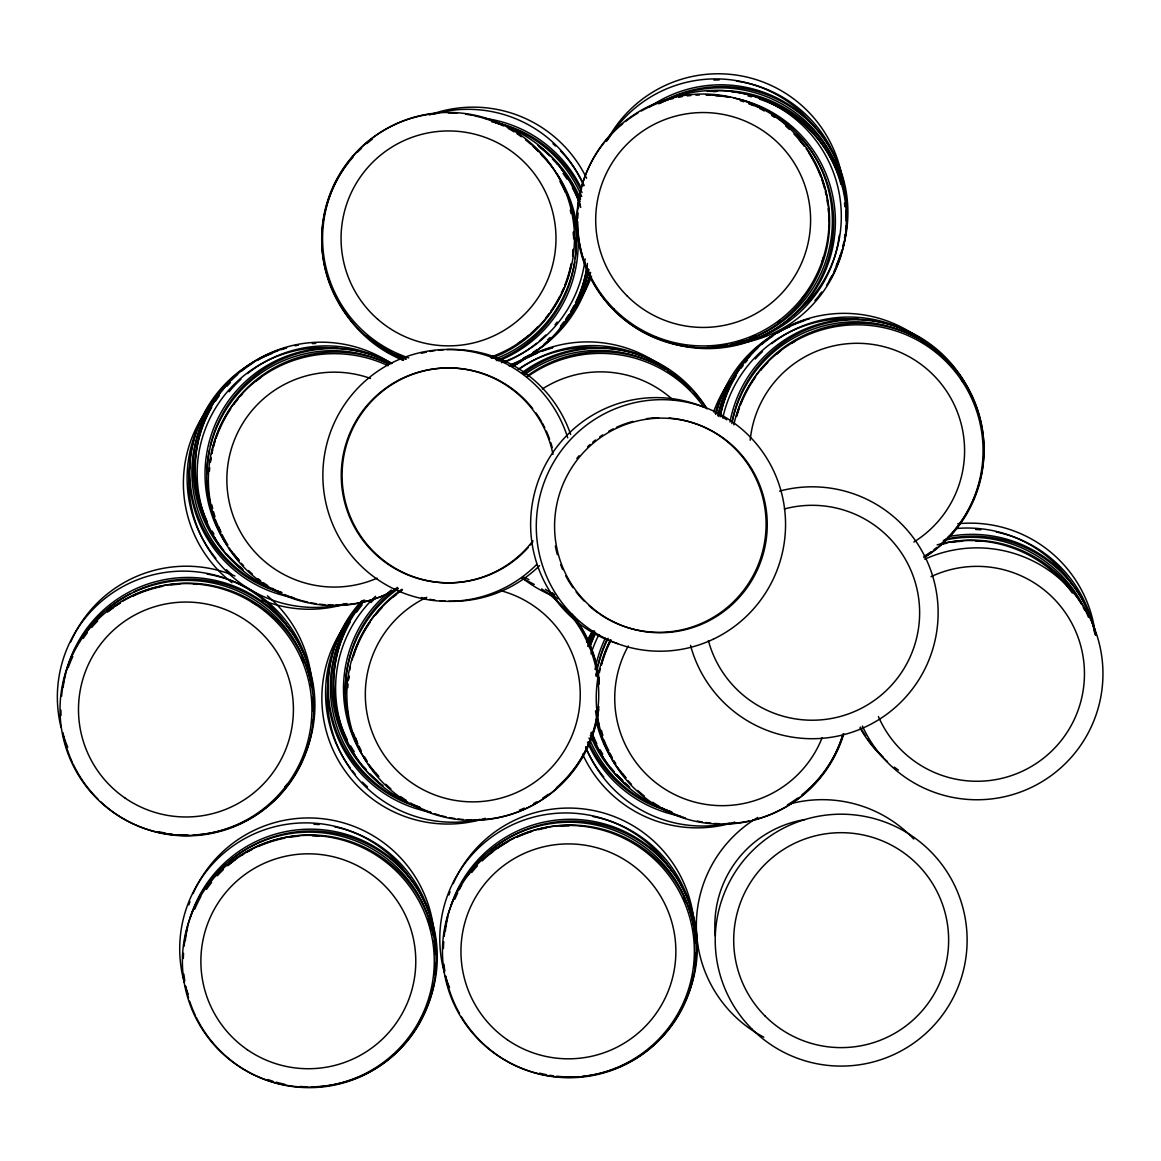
<?xml version="1.0" encoding="UTF-8"?>
<svg xmlns="http://www.w3.org/2000/svg" width="1161" height="1161" viewBox="0 0 1161 1161"><rect width="100%" height="100%" fill="white"/><g stroke="black" fill="none" stroke-linecap="round" stroke-linejoin="round"><path stroke-width="1.5" d="M447.043 349.548A125.954 125.286 -90 0 1 570.69 434.533M539.56 565.668A125.954 125.286 -90 0 1 448.77 601.296M445.316 601.166A125.954 125.286 -90 0 1 440.15 600.759M434.969 600.15A125.954 125.286 -90 0 1 429.831 599.323M426.435 598.655A125.954 125.286 -90 0 1 421.414 597.494M421.414 353.307A125.954 125.286 -90 0 1 426.435 352.131M429.831 351.464A125.954 125.286 -90 0 1 434.969 350.637M438.423 350.216A125.954 125.286 -90 0 1 443.604 349.737M536.73 564.464A125.954 125.286 -90 0 1 346.515 549.051A125.954 125.286 -90 0 1 392.113 362.74A125.954 125.286 -90 0 1 567.729 437.828M528.153 547.586A107.451 106.885 -90 0 1 372.971 550.953A107.451 106.885 -90 0 1 378.065 394.987A107.451 106.885 -90 0 1 532.696 408.585M535.874 412.823A107.451 106.885 -90 0 1 541.548 421.675M542.39 423.185A107.451 106.885 -90 0 1 544.828 427.843M546.323 431.036A107.451 106.885 -90 0 1 549.617 439.221M550.749 442.559A107.451 106.885 -90 0 1 552.215 447.58M532.696 542.202A107.451 106.885 -90 0 1 530.461 544.93M532.943 540.808A107.451 106.885 -90 0 1 364.801 542.666A107.451 106.885 -90 0 1 402.954 378.022A107.451 106.885 -90 0 1 552.97 454.401M898.469 770.135A125.954 125.954 0 0 1 894.275 767.102M887.497 761.645A125.954 125.954 0 0 1 860.185 728.15M937.13 544.872A125.954 125.954 0 0 1 1072.3 592.995M940.628 544.045A125.954 125.954 0 0 1 1081.602 604.388M1083.271 607.435A125.954 125.954 0 0 1 1084.838 610.512M883.26 757.335A125.954 125.954 0 0 1 867.572 738.904M865.613 736.001A125.954 125.954 0 0 1 860.243 727.047M941.397 544.407A125.954 125.954 0 0 1 946.462 543.304M951.541 542.405A125.954 125.954 0 0 1 961.903 541.229M975.82 541.011A125.954 125.954 0 0 1 980.987 541.316M943.371 540.416A125.954 125.954 0 0 1 1088.394 617.173M955.634 528.574A125.954 125.954 0 0 1 1072.038 584.012M957.796 523.756A125.954 125.954 0 0 1 1095.403 634.907M948.421 536.6A125.954 125.954 0 0 1 1093.401 626.476M1094.286 629.842A125.954 125.954 0 0 1 1095.447 634.951M945.925 539.11A125.954 125.954 0 0 1 1095.999 635.052M975.632 529.46A125.954 125.954 0 0 1 980.798 529.779M996.24 531.985A125.954 125.954 0 0 1 1090.281 615.78M1091.819 620.772A125.954 125.954 0 0 1 1094.576 632.585M377.847 781.15A125.954 125.954 0 0 1 370.214 774.111M363.175 766.478A125.954 125.954 0 0 1 350.201 622.078M356.761 611.891A125.954 125.954 0 0 1 362.058 604.968M383.057 785.663A125.954 125.954 0 0 1 363.843 600.121M366.208 769.496A125.954 125.954 0 0 1 363.901 766.913M355.324 755.898A125.954 125.954 0 0 1 352.451 751.559M337.648 649.899A125.954 125.954 0 0 1 339.157 644.95M355.324 612.413A125.954 125.954 0 0 1 357.356 609.583M417.089 806.402A125.954 125.954 0 0 1 412.155 804.675M408.904 803.412A125.954 125.954 0 0 1 356.906 609.351M359.097 606.622A125.954 125.954 0 0 1 363.654 601.383M479.986 819.361A125.954 125.954 0 0 1 328.331 679.969M485.371 818.316A125.954 125.954 0 0 1 343.308 627.796M430.513 812.178A125.954 125.954 0 0 1 349.65 617.405M419.121 807.388A125.954 125.954 0 0 1 362.043 600.527M367.471 786.882A125.954 125.954 0 0 1 362.45 782.137M355.426 774.503A125.954 125.954 0 0 1 352.131 770.44M350.027 767.668A125.954 125.954 0 0 1 345.122 625.677M541.636 588.946A125.954 125.954 0 0 1 568.15 776.68A125.954 125.954 0 0 1 378.559 777.986A125.954 125.954 0 0 1 402.475 589.904M521.782 578.381A125.954 125.954 0 0 1 534.263 584.476M500.594 590.615A107.451 107.451 0 0 1 564.348 750.645A107.451 107.451 0 0 1 392.781 766.144A107.451 107.451 0 0 1 426.813 597.276M598.858 706.628A125.954 125.954 0 0 1 556.424 787.738M548.253 794.269A125.954 125.954 0 0 1 542.535 798.246M536.643 801.859A125.954 125.954 0 0 1 533.639 803.543M524.279 808.114A125.954 125.954 0 0 1 519.446 810.117M347.821 687.617A125.954 125.954 0 0 1 348.024 684.148M348.489 678.938A125.954 125.954 0 0 1 348.91 675.47M349.737 670.303A125.954 125.954 0 0 1 350.404 666.893M352.015 660.188A125.954 125.954 0 0 1 401.924 589.266M522.682 576.756A125.954 125.954 0 0 1 529.024 579.644M545.423 589.266A125.954 125.954 0 0 1 557.715 598.974M571.981 614.053A125.954 125.954 0 0 1 599.323 684.148M598.655 709.56A125.954 125.954 0 0 1 473.673 819.942M471.961 819.927A125.954 125.954 0 0 1 466.766 819.753M463.297 819.506A125.954 125.954 0 0 1 458.102 818.969M454.648 818.49A125.954 125.954 0 0 1 449.496 817.591M446.1 816.88A125.954 125.954 0 0 1 441.078 815.646M439.424 815.196A125.954 125.954 0 0 1 434.461 813.672M431.166 812.555A125.954 125.954 0 0 1 410.704 803.064M406.277 800.393A125.954 125.954 0 0 1 400.501 796.504M390.923 788.943A125.954 125.954 0 0 1 385.829 784.255M378.718 776.738A125.954 125.954 0 0 1 375.366 772.718M367.268 761.384A125.954 125.954 0 0 1 364.598 756.957M361.303 750.891A125.954 125.954 0 0 1 359.054 746.189M356.978 741.386A125.954 125.954 0 0 1 355.716 738.135M348.489 680.143A125.954 125.954 0 0 1 348.91 676.689M353.452 656.415A125.954 125.954 0 0 1 370.156 622.238M375.366 615.257A125.954 125.954 0 0 1 382.216 607.392M393.579 596.783A125.954 125.954 0 0 1 396.307 594.592M551.04 594.592A125.954 125.954 0 0 1 553.768 596.783M577.191 622.238A125.954 125.954 0 0 1 581.879 629.523M582.749 631.018A125.954 125.954 0 0 1 594.882 659.738M595.332 661.393A125.954 125.954 0 0 1 599.047 681.884M378.486 776.767A125.954 125.954 0 0 1 368.603 764.606M366.615 761.747A125.954 125.954 0 0 1 397.947 588.917M551.214 594.229A125.954 125.954 0 0 1 553.87 596.478M419.919 807.229A125.954 125.954 0 0 1 415.072 805.429M407.105 801.932A125.954 125.954 0 0 1 375.569 596.319M354.279 751.806A125.954 125.954 0 0 1 350.651 745.928M347.371 739.847A125.954 125.954 0 0 1 364.772 600.208M378.602 776.07A125.954 125.954 0 0 1 368.559 764.228M360.839 752.618A125.954 125.954 0 0 1 391.301 590.049M357.936 743.925A125.954 125.954 0 0 1 353.205 732.765M348.344 716.061A125.954 125.954 0 0 1 346.152 702.42M345.543 693.727A125.954 125.954 0 0 1 397.439 587.379M552.07 592.56A125.954 125.954 0 0 1 554.726 594.838M574.361 616.738A125.954 125.954 0 0 1 579.136 624.023M580.906 627.027A125.954 125.954 0 0 1 589.643 645.85M370.954 602.603A125.954 125.954 0 0 1 374.481 598.815M123.066 601.093A125.954 125.954 0 0 1 308.42 672.93A125.954 125.954 0 0 1 193.277 834.977M188.053 835.093A125.954 125.954 0 0 1 177.677 834.686M172.539 834.164A125.954 125.954 0 0 1 169.1 833.7M165.66 833.134A125.954 125.954 0 0 1 158.825 831.726M107.465 612.123A125.954 125.954 0 0 1 120.105 602.922M312.411 720.023A125.954 125.954 0 0 1 312.077 723.448M308.594 742.256A125.954 125.954 0 0 1 307.65 745.609M305.517 752.183A125.954 125.954 0 0 1 100.499 801.598M97.988 799.174A125.954 125.954 0 0 1 73.085 763.953M72.359 762.4A125.954 125.954 0 0 1 62.984 732.664M61.025 715.423A125.954 125.954 0 0 1 60.909 710.198M68.209 667.677A125.954 125.954 0 0 1 72.824 656.473M83.186 638.405A125.954 125.954 0 0 1 87.264 632.832M91.675 627.448A125.954 125.954 0 0 1 97.611 621.062M109.236 610.744A125.954 125.954 0 0 1 113.401 607.609M116.26 605.621A125.954 125.954 0 0 1 120.657 602.777M132.833 596.144A125.954 125.954 0 0 1 162.438 586.363M170.943 584.984A125.954 125.954 0 0 1 179.621 584.186M193.524 584.157A125.954 125.954 0 0 1 196.964 584.375M251.11 601.587A125.954 125.954 0 0 1 256.958 605.287M301.367 657.46A125.954 125.954 0 0 1 303.427 662.22M312.759 706.164A125.954 125.954 0 0 1 312.802 711.388M61.606 696.223A125.954 125.954 0 0 1 311.612 686.993M312.788 697.34A125.954 125.954 0 0 1 313.006 711.272M67.744 747.176A125.954 125.954 0 0 1 63.478 735.885M61.083 727.512A125.954 125.954 0 0 1 289.902 629.988M70.763 641.873A125.954 125.954 0 0 1 234.928 576.001M267.393 595.84A125.954 125.954 0 0 1 311.728 681.434M63.129 687.297A125.954 125.954 0 0 1 65.64 673.699M66.511 670.332A125.954 125.954 0 0 1 313.281 689.982M313.833 696.861A125.954 125.954 0 0 1 313.978 705.569M134.11 591.805A125.954 125.954 0 0 1 298.682 767.044M286.985 784.27A125.954 125.954 0 0 1 284.793 786.926M87.786 630.176A125.954 125.954 0 0 1 100.238 615.794M106.623 609.873A125.954 125.954 0 0 1 130.99 593.373M207.079 574.085A125.954 125.954 0 0 1 311.612 682.465M763.836 1037.194A125.954 125.954 0 0 1 757.828 817.417M789.683 803.963A125.954 125.954 0 0 1 913.751 839.026M715.35 936.143A107.451 107.451 0 0 1 804.762 819.608M245.435 852.842A125.954 125.954 0 0 1 431.268 926.362A125.954 125.954 0 0 1 312.164 1086.841M306.939 1086.812A125.954 125.954 0 0 1 300.046 1086.449M284.605 1084.229A125.954 125.954 0 0 1 276.129 1082.168M272.806 1081.181A125.954 125.954 0 0 1 267.901 1079.556M206.469 889.384A125.954 125.954 0 0 1 211.621 882.433M217.281 875.815A125.954 125.954 0 0 1 223.376 869.604M228.514 864.989A125.954 125.954 0 0 1 235.277 859.604M238.107 857.573A125.954 125.954 0 0 1 242.46 854.67M432.908 985.515A125.954 125.954 0 0 1 430.963 994.019M430.02 997.372A125.954 125.954 0 0 1 427.887 1003.931M427.292 1005.542A125.954 125.954 0 0 1 426.043 1008.764M424.708 1011.971A125.954 125.954 0 0 1 196.194 1017.254M195.454 1015.701A125.954 125.954 0 0 1 189.649 1001.217M188.59 997.894A125.954 125.954 0 0 1 185.673 986.11M184.773 981.03A125.954 125.954 0 0 1 183.888 974.137M183.322 958.478A125.954 125.954 0 0 1 183.554 953.297M227.6 865.758A125.954 125.954 0 0 1 237.192 858.356M241.546 855.454A125.954 125.954 0 0 1 244.521 853.625M247.525 851.884A125.954 125.954 0 0 1 252.111 849.431M258.337 846.471A125.954 125.954 0 0 1 284.808 838.126M289.887 837.226A125.954 125.954 0 0 1 298.508 836.181M312.44 835.775A125.954 125.954 0 0 1 319.333 836.138M427.669 918.844A125.954 125.954 0 0 1 431.253 930.498M434.562 949.219A125.954 125.954 0 0 1 434.969 954.444M435.375 963.02A125.954 125.954 0 0 1 435.056 968.187M184.12 946.273A125.954 125.954 0 0 1 433.401 935.345M434.229 940.454A125.954 125.954 0 0 1 435.419 954.327M188.14 994.135A125.954 125.954 0 0 1 185.31 985.979M184.338 982.641A125.954 125.954 0 0 1 410.384 878.833M188.837 904.912A125.954 125.954 0 0 1 189.954 901.662M193.118 893.622A125.954 125.954 0 0 1 433.938 931.456M435.723 967.766A125.954 125.954 0 0 1 434.853 974.616M185.281 940.758A125.954 125.954 0 0 1 187.603 927.146M190.346 917.059A125.954 125.954 0 0 1 435.651 941.745M228.993 861.622A125.954 125.954 0 0 1 419.295 1021.811M194.83 909.078A125.954 125.954 0 0 1 200.78 896.597M210.156 881.925A125.954 125.954 0 0 1 226.395 863.944M313.978 824.281A125.954 125.954 0 0 1 319.13 824.586M334.586 826.806A125.954 125.954 0 0 1 429.149 912.256M430.15 915.594A125.954 125.954 0 0 1 433.488 930.788M779.582 491.103A125.954 125.954 0 0 1 933.836 580.166A125.954 125.954 0 0 1 844.787 734.42A125.954 125.954 0 0 1 690.519 645.356M784.372 508.968A107.451 107.451 0 0 1 915.971 584.955A107.451 107.451 0 0 1 839.998 716.555A107.451 107.451 0 0 1 708.384 640.567M710.677 91.4A125.954 125.954 0 0 1 717.585 91.109M731.415 91.69A125.954 125.954 0 0 1 840.97 184.454M844.497 203.204A125.954 125.954 0 0 1 844.831 206.687M707.252 91.342A125.954 125.954 0 0 1 826.559 285.388M820.479 293.893A125.954 125.954 0 0 1 814.906 300.583M845.89 226.018A125.954 125.954 0 0 1 845.614 229.486M844.99 234.696A125.954 125.954 0 0 1 844.468 238.136M843.51 243.273A125.954 125.954 0 0 1 842.741 246.654M841.899 249.992A125.954 125.954 0 0 1 834.135 271.166M831.813 275.825A125.954 125.954 0 0 1 829.317 280.367M821.741 291.962A125.954 125.954 0 0 1 819.637 294.749M713.333 91.632A125.954 125.954 0 0 1 716.801 91.487M754.49 96.189A125.954 125.954 0 0 1 759.454 97.698M777.144 105.027A125.954 125.954 0 0 1 781.716 107.465M787.637 110.992A125.954 125.954 0 0 1 790.539 112.878M846.151 213.943A125.954 125.954 0 0 1 846.151 220.822M658.751 103.851A125.954 125.954 0 0 1 663.337 101.413M666.458 99.89A125.954 125.954 0 0 1 843.844 189.591M844.468 193.031A125.954 125.954 0 0 1 845.223 198.197M845.614 201.666A125.954 125.954 0 0 1 846.006 206.876M846.151 210.33A125.954 125.954 0 0 1 846.151 217.223M607.871 139.668A125.954 125.954 0 0 1 815.486 128.058M606.622 141.279A125.954 125.954 0 0 1 842.422 178.968M649.754 106.827A125.954 125.954 0 0 1 844.323 185.687M844.657 187.371A125.954 125.954 0 0 1 845.252 190.767M846.819 208.08A125.954 125.954 0 0 1 846.848 211.563M661.204 102.153A125.954 125.954 0 0 1 842.93 247.54M840.84 254.114A125.954 125.954 0 0 1 836.283 265.347M713.957 80.051A125.954 125.954 0 0 1 719.123 79.935M736.422 81.139A125.954 125.954 0 0 1 842.378 180.013M806.184 148.608A125.954 125.954 0 0 1 742.082 341.726A125.954 125.954 0 0 1 577.714 221.766M577.757 218.326A125.954 125.954 0 0 1 578.004 213.131M578.483 207.935A125.954 125.954 0 0 1 578.904 204.467M579.731 199.3A125.954 125.954 0 0 1 580.398 195.89M793.935 133.936A125.954 125.954 0 0 1 803.049 144.414M823.541 256.828A125.954 125.954 0 0 1 821.944 261.776M804.312 295.504A125.954 125.954 0 0 1 802.207 298.29M780.177 320.305A125.954 125.954 0 0 1 777.391 322.41M755.013 335.544A125.954 125.954 0 0 1 750.209 337.619M743.679 340.057A125.954 125.954 0 0 1 738.73 341.639M723.564 345.151A125.954 125.954 0 0 1 720.11 345.673M694.176 346.573A125.954 125.954 0 0 1 690.708 346.283M687.239 345.905A125.954 125.954 0 0 1 682.058 345.151M676.936 344.178A125.954 125.954 0 0 1 673.554 343.424M670.216 342.582A125.954 125.954 0 0 1 622.717 123.705M625.445 121.528A125.954 125.954 0 0 1 638.347 112.719M641.336 110.992A125.954 125.954 0 0 1 668.562 99.715M670.216 99.266A125.954 125.954 0 0 1 673.554 98.409M678.634 97.306A125.954 125.954 0 0 1 682.058 96.682M687.239 95.928A125.954 125.954 0 0 1 690.708 95.55M695.903 95.158A125.954 125.954 0 0 1 699.372 95.013M706.251 95.013A125.954 125.954 0 0 1 709.719 95.158M740.384 100.702A125.954 125.954 0 0 1 743.679 101.776M748.584 103.576A125.954 125.954 0 0 1 753.416 105.578M759.715 108.553A125.954 125.954 0 0 1 764.301 110.992M771.673 115.461A125.954 125.954 0 0 1 774.561 117.392M785.562 125.954A125.954 125.954 0 0 1 789.407 129.452M798.899 139.494A125.954 125.954 0 0 1 804.312 146.344M809.217 153.513A125.954 125.954 0 0 1 820.769 176.777M821.944 180.057A125.954 125.954 0 0 1 824.47 188.314M825.311 191.652A125.954 125.954 0 0 1 826.081 195.033M827.038 200.171A125.954 125.954 0 0 1 827.575 203.61M828.185 208.806A125.954 125.954 0 0 1 828.461 212.289M828.722 217.47A125.954 125.954 0 0 1 828.765 220.924M733.999 98.017A125.954 125.954 0 0 1 730.603 344.527M727.178 345.151A125.954 125.954 0 0 1 711.591 346.762M706.425 94.97A125.954 125.954 0 0 1 721.997 95.928M725.451 96.407A125.954 125.954 0 0 1 730.603 97.306M675.194 96.943A125.954 125.954 0 0 1 792.136 316.169M660.74 102.836A125.954 125.954 0 0 1 668.649 99.353M759.686 99.178A125.954 125.954 0 0 1 739.513 343.38M748.047 95.971A125.954 125.954 0 0 1 751.414 96.784M739.455 99.251A125.954 125.954 0 0 1 732.823 345.339M731.14 345.644A125.954 125.954 0 0 1 727.729 346.196M710.372 347.531A125.954 125.954 0 0 1 706.904 347.502M715.452 95.768A125.954 125.954 0 0 1 729.195 97.19M797.346 134.154A125.954 125.954 0 0 1 654.848 336.966M749.338 103.764A125.954 125.954 0 0 1 758.989 107.596M774.358 115.766A125.954 125.954 0 0 1 787.013 124.793M839.287 235.378A125.954 125.954 0 0 1 763.314 335.834M760.078 337.14A125.954 125.954 0 0 1 740.196 343.061M719.21 414.941A125.954 124.474 -70.2 0 1 726.786 419.847M617.71 643.615A125.954 124.474 -70.2 0 1 538.457 480.378A125.954 124.474 -70.2 0 1 704.625 407.526M669.055 418.047A107.451 106.188 -70.2 0 1 759.962 560.168A107.451 106.188 -70.2 0 1 600.164 614.343M598.742 613.371A107.451 106.188 -70.2 0 1 589.193 605.824M584.114 601.021A107.451 106.188 -70.2 0 1 576.103 591.892M572.983 587.698A107.451 106.188 -70.2 0 1 565.668 575.74M562.65 569.5A107.451 106.188 -70.2 0 1 560.647 564.667M557.338 554.653A107.451 106.188 -70.2 0 1 555.35 546.12M576.828 458.479A107.451 106.188 -70.2 0 1 579.063 455.751M587.539 446.811A107.451 106.188 -70.2 0 1 590.122 444.445M592.763 442.196A107.451 106.188 -70.2 0 1 595.491 440.019M599.729 436.899A107.451 106.188 -70.2 0 1 602.646 434.925M608.669 431.297A107.451 106.188 -70.2 0 1 613.284 428.844M616.418 427.364A107.451 106.188 -70.2 0 1 632.847 421.399M646.459 418.657A107.451 106.188 -70.2 0 1 658.65 417.728M924.795 559.196A125.954 125.954 0 0 1 1091.63 621.614A125.954 125.954 0 0 1 1029.197 788.435A125.954 125.954 0 0 1 862.376 726.017M931.035 576.683A107.451 107.451 0 0 1 1074.622 628.914A107.451 107.451 0 0 1 1020.824 771.92A107.451 107.451 0 0 1 878.413 716.569M720.357 415.522A125.954 125.954 0 0 1 736.306 375.467M741.095 368.24A125.954 125.954 0 0 1 743.171 365.425M745.304 362.667A125.954 125.954 0 0 1 747.524 359.983M718.383 416.335A125.954 125.954 0 0 1 809.391 318.854M736.8 373.102A125.954 125.954 0 0 1 741.705 365.933M748.235 357.762A125.954 125.954 0 0 1 757.872 347.865M761.776 344.411A125.954 125.954 0 0 1 772.892 336.008M777.26 333.192A125.954 125.954 0 0 1 803.978 320.813M717.745 415.478A125.954 125.954 0 0 1 741.255 365.7M743.432 362.972A125.954 125.954 0 0 1 750.383 355.222M713.594 411.937A125.954 125.954 0 0 1 727.657 384.146M716.148 413.04A125.954 125.954 0 0 1 727.657 384.088M715.786 414.448A125.954 125.954 0 0 1 790.191 326.444M715.132 413.519A125.954 125.954 0 0 1 719.167 402.04M721.242 397.222A125.954 125.954 0 0 1 729.456 382.027M733.854 424.868A125.954 125.954 0 0 1 928.916 347.27A125.954 125.954 0 0 1 924.519 557.149M750.18 440.237A107.451 107.451 0 0 1 913.867 359.504A107.451 107.451 0 0 1 913.838 542.027M736.364 416.523A125.954 125.954 0 0 1 925.433 342.742A125.954 125.954 0 0 1 939.438 545.22M936.753 547.441A125.954 125.954 0 0 1 933.995 549.574M931.18 551.649A125.954 125.954 0 0 1 923.953 556.438M961.54 378.588A125.954 125.954 0 0 1 923.953 557.657M736.814 416.073A125.954 125.954 0 0 1 739.455 407.83M740.674 404.565A125.954 125.954 0 0 1 748.947 387.353M749.803 385.873A125.954 125.954 0 0 1 755.492 377.165M760.803 370.243A125.954 125.954 0 0 1 767.755 362.493M776.593 354.25A125.954 125.954 0 0 1 780.656 350.941M792.078 343.017A125.954 125.954 0 0 1 795.038 341.261M920.992 341.261A125.954 125.954 0 0 1 923.953 343.017M935.389 350.941A125.954 125.954 0 0 1 939.438 354.25M949.48 363.741A125.954 125.954 0 0 1 958.464 374.35M731.851 423.605A125.954 125.954 0 0 1 943.298 357.515M949.277 363.741A125.954 125.954 0 0 1 951.556 366.354M960.931 378.921A125.954 125.954 0 0 1 962.774 381.853M722.781 418.091A125.954 125.954 0 0 1 858.763 319.42M720.154 416.828A125.954 125.954 0 0 1 917.248 336.777M729.993 421.994A125.954 125.954 0 0 1 924.766 341.131M930.367 345.18A125.954 125.954 0 0 1 938.393 351.87M942.195 355.469A125.954 125.954 0 0 1 948.145 361.753M732.301 420.746A125.954 125.954 0 0 1 973.977 402.199M755.289 358.952A125.954 125.954 0 0 1 762.501 351.536M771.731 343.612A125.954 125.954 0 0 1 916.493 336.603M628.594 786.07A125.954 125.954 0 0 1 624.633 782.674M622.093 780.323A125.954 125.954 0 0 1 616.041 774.184M613.719 771.601A125.954 125.954 0 0 1 590.717 732.997M590.122 646.358A125.954 125.954 0 0 1 595.549 633.514M629.683 787.361A125.954 125.954 0 0 1 590.354 735.363M588.496 645.458A125.954 125.954 0 0 1 594.693 631.062M622.935 780.613A125.954 125.954 0 0 1 616.796 774.561M614.459 772.007A125.954 125.954 0 0 1 611.049 768.06M602.806 756.827A125.954 125.954 0 0 1 600.048 752.43M671.45 811.728A125.954 125.954 0 0 1 666.487 810.204M663.207 809.086A125.954 125.954 0 0 1 589.019 737.917M587.742 646.372A125.954 125.954 0 0 1 594.142 632.077M729.398 823.164A125.954 125.954 0 0 1 585.666 746.799M734.782 822.119A125.954 125.954 0 0 1 582.59 754.099M586.465 641.931A125.954 125.954 0 0 1 592.72 631.599M679.925 815.994A125.954 125.954 0 0 1 587.466 742.111M587.364 642.512A125.954 125.954 0 0 1 592.72 631.54M671.885 812.12A125.954 125.954 0 0 1 588.642 741.719M587.161 642.135A125.954 125.954 0 0 1 592.357 631.105M603.72 776.97A125.954 125.954 0 0 1 585.594 747.495M587.785 641.54A125.954 125.954 0 0 1 593.605 630.945M842.915 734.129A125.954 125.954 0 0 1 674.788 814.906A125.954 125.954 0 0 1 610.613 639.769M822.133 737.699A107.451 107.451 0 0 1 676.239 795.343A107.451 107.451 0 0 1 628.275 645.995M843.307 734.144A125.954 125.954 0 0 1 801.816 794.893M797.665 798.086A125.954 125.954 0 0 1 787.535 804.791M597.9 682.741A125.954 125.954 0 0 1 598.583 677.56M599.468 672.408A125.954 125.954 0 0 1 600.193 669.012M601.427 663.99A125.954 125.954 0 0 1 610.715 639.682M843.8 733.708A125.954 125.954 0 0 1 752.343 820.29M748.961 821.059A125.954 125.954 0 0 1 724.798 823.73M719.646 823.7A125.954 125.954 0 0 1 714.45 823.454M710.982 823.164A125.954 125.954 0 0 1 705.772 822.554M702.332 822.017A125.954 125.954 0 0 1 697.195 821.059M685.512 818.012A125.954 125.954 0 0 1 661.596 807.722M660.101 806.866A125.954 125.954 0 0 1 652.772 802.295M644.355 796.098A125.954 125.954 0 0 1 637.752 790.438M625.881 777.885A125.954 125.954 0 0 1 622.63 773.777M615.765 763.72A125.954 125.954 0 0 1 614.009 760.774M612.326 757.756A125.954 125.954 0 0 1 609.946 753.141M602.864 735.363A125.954 125.954 0 0 1 601.427 730.385M598.104 682.218A125.954 125.954 0 0 1 598.583 678.764M601.427 665.195A125.954 125.954 0 0 1 610.715 640.887M631.468 784.299A125.954 125.954 0 0 1 627.883 780.569M625.576 777.986A125.954 125.954 0 0 1 595.549 710.808M596.028 676.21A125.954 125.954 0 0 1 608.161 638.332M667.706 810.451A125.954 125.954 0 0 1 661.277 807.896M658.098 806.489A125.954 125.954 0 0 1 591.588 732.33M590.993 653.803A125.954 125.954 0 0 1 598.931 634.603M602.748 754.157A125.954 125.954 0 0 1 600.063 749.73M596.783 743.65A125.954 125.954 0 0 1 591.805 732.518M589.454 647.533A125.954 125.954 0 0 1 595.259 632.977M625.648 777.348A125.954 125.954 0 0 1 616.926 766.623M614.924 763.778A125.954 125.954 0 0 1 612.05 759.396M610.251 756.421A125.954 125.954 0 0 1 595.782 719.399M595.056 669.447A125.954 125.954 0 0 1 605.287 638.202M608.872 750.819A125.954 125.954 0 0 1 603.865 739.818M598.96 724.928A125.954 125.954 0 0 1 597.073 716.497M596.173 675.078A125.954 125.954 0 0 1 597.364 668.214M598.104 664.803A125.954 125.954 0 0 1 607.261 638.666M552.839 347.415A125.954 125.954 0 0 0 513.699 365.555A125.954 125.954 0 0 1 519.693 361.84M516.34 364.569A125.954 125.954 0 0 1 522.189 360.868M532.87 355.179A125.954 125.954 0 0 1 537.645 353.046M542.506 351.115A125.954 125.954 0 0 1 552.389 347.865M522.726 360.171A125.954 125.954 0 0 1 525.802 358.589M527.341 357.835A125.954 125.954 0 0 1 532.043 355.687M553.173 596.014A125.954 125.954 0 0 1 521.84 577.627M527.399 376.803A125.954 125.954 0 0 1 703.087 406.147M542.361 388.993A107.451 107.451 0 0 1 672.756 399.718M526.876 376.193A125.954 125.954 0 0 1 706.933 408.832A125.954 125.954 0 0 0 523.829 373.32M673.206 375.38A125.954 125.954 0 0 1 680.201 380.59M688.052 387.44A125.954 125.954 0 0 1 690.519 389.835M694.104 393.564A125.954 125.954 0 0 1 699.778 400.168M524.337 374.843A125.954 125.954 0 0 1 664.847 369.024M667.764 370.881A125.954 125.954 0 0 1 690.374 389.748M518.198 369.329A125.954 125.954 0 0 1 603.938 348.169M512.944 366.354A125.954 125.954 0 0 1 659.274 364.336M521.855 372.841A125.954 125.954 0 0 1 668.214 369.691M673.815 373.74A125.954 125.954 0 0 1 676.544 375.888M519.373 369.038A125.954 125.954 0 0 1 643.15 356.224M646.329 357.675A125.954 125.954 0 0 1 661.407 366.092M587.031 266.45A125.954 125.954 0 0 1 575.522 302.658M573.955 305.735A125.954 125.954 0 0 1 570.544 311.772M568.701 314.733A125.954 125.954 0 0 1 565.784 319.086M563.753 321.916A125.954 125.954 0 0 1 560.56 326.038M550.067 337.488A125.954 125.954 0 0 1 547.528 339.883M539.052 146.765A125.954 125.954 0 0 1 549.545 155.734M556.801 163.237A125.954 125.954 0 0 1 580.152 201.608M588.424 268.946A125.954 125.954 0 0 1 511.145 364.554M537.935 145.473A125.954 125.954 0 0 1 580.544 199.184M586.247 274.083A125.954 125.954 0 0 1 585.057 279.133M576.001 303.529A125.954 125.954 0 0 1 573.607 308.115M571.909 311.133A125.954 125.954 0 0 1 569.18 315.603M566.263 319.957A125.954 125.954 0 0 1 564.231 322.773M546.7 341.914A125.954 125.954 0 0 1 544.059 344.193M537.209 349.548A125.954 125.954 0 0 1 532.972 352.509M552.505 159.028A125.954 125.954 0 0 1 557.28 164.107M560.661 168.098A125.954 125.954 0 0 1 566.902 176.414M588.975 269.686A125.954 125.954 0 0 1 560.095 328.142M491.829 121.847A125.954 125.954 0 0 1 581.719 196.543M433.271 114.17A125.954 125.954 0 0 1 583.78 185.862M591.559 276.158A125.954 125.954 0 0 1 581.139 298.014M429.57 114.954A125.954 125.954 0 0 1 586.595 178.272M589.266 277.044A125.954 125.954 0 0 1 576.364 307.288M568.658 318.811A125.954 125.954 0 0 1 565.436 322.932M484.834 118.364A125.954 125.954 0 0 1 581.661 189.011M590.601 272.356A125.954 125.954 0 0 1 533.9 352.276M529.445 354.903A125.954 125.954 0 0 1 523.335 358.125M494.789 122.195A125.954 125.954 0 0 1 582.053 192.595M588.192 281.412A125.954 125.954 0 0 1 580.355 298.74M552.955 143.732A125.954 125.954 0 0 1 555.509 146.039M560.473 150.901A125.954 125.954 0 0 1 583.968 185.107M408.759 357.907A125.954 125.954 0 0 1 346.341 164.76A125.954 125.954 0 0 1 549.313 162.859A125.954 125.954 0 0 1 490.537 357.138M573.345 249.296A125.954 125.954 0 0 1 572.649 256.233M571.241 264.766A125.954 125.954 0 0 1 491.364 358.241M406.321 359.025A125.954 125.954 0 0 1 353.118 156.953M357.806 151.888A125.954 125.954 0 0 1 361.55 148.245M366.76 143.616A125.954 125.954 0 0 1 372.217 139.276M573.432 231.953A125.954 125.954 0 0 1 573.679 238.847M573.128 249.833A125.954 125.954 0 0 1 572.576 255.028M571.168 263.562A125.954 125.954 0 0 1 564.783 285.2M563.462 288.407A125.954 125.954 0 0 1 561.329 293.138M559.805 296.215A125.954 125.954 0 0 1 550.851 311.104M548.805 313.934A125.954 125.954 0 0 1 545.612 318.056M537.587 327.068A125.954 125.954 0 0 1 531.274 333.062M528.632 335.34A125.954 125.954 0 0 1 517.545 343.656M404.594 357.24A125.954 125.954 0 0 1 396.54 353.989M391.852 351.783A125.954 125.954 0 0 1 387.266 349.403M382.753 346.805A125.954 125.954 0 0 1 379.778 344.977M345.833 313.006A125.954 125.954 0 0 1 437.813 113.314M448.175 112.922A125.954 125.954 0 0 1 456.883 113.256M465.532 114.199A125.954 125.954 0 0 1 472.338 115.36M474.022 115.708A125.954 125.954 0 0 1 503.468 125.968M508.054 128.349A125.954 125.954 0 0 1 514.062 131.846M516.993 133.733A125.954 125.954 0 0 1 521.304 136.708M525.483 139.842A125.954 125.954 0 0 1 530.795 144.254M532.072 145.401A125.954 125.954 0 0 1 538.298 151.423M540.678 153.963A125.954 125.954 0 0 1 543 156.575M570.298 210.141A125.954 125.954 0 0 1 571.038 213.551M573.447 232.461A125.954 125.954 0 0 1 573.578 235.915M533.494 146.634A125.954 125.954 0 0 1 495.616 358.807M405.682 359.01A125.954 125.954 0 0 1 367.239 335.877M585.159 258.859A125.954 125.954 0 0 1 501.378 362.711M495.645 122.877A125.954 125.954 0 0 1 500.594 124.43M507.125 126.854A125.954 125.954 0 0 1 580.732 207.398M587.408 263.416A125.954 125.954 0 0 1 509.142 365.904M403.404 360.345A125.954 125.954 0 0 1 394.406 355.092M563.085 173.468A125.954 125.954 0 0 1 567.061 179.113M572.46 187.98A125.954 125.954 0 0 1 580.442 205.366M556.467 173.091A125.954 125.954 0 0 1 498.374 360.926M403.593 359.939A125.954 125.954 0 0 1 383.696 349.432M376.57 344.454A125.954 125.954 0 0 1 372.449 341.232M369.779 338.983A125.954 125.954 0 0 1 367.181 336.675M542.202 155.618A125.954 125.954 0 0 1 553.449 168.824M576.03 237.816A125.954 125.954 0 0 1 575.246 258.555M574.782 262.009A125.954 125.954 0 0 1 496.371 360.592M403.215 360.258A125.954 125.954 0 0 1 334.339 292.804M559.936 181.566A125.954 125.954 0 0 1 565.378 192.407M571.299 208.762A125.954 125.954 0 0 1 574.651 223.957M557.135 322.061A125.954 125.954 0 0 1 554.987 324.79M545.728 335.036A125.954 125.954 0 0 1 539.343 340.957M536.658 343.206A125.954 125.954 0 0 1 503.889 362.537M401.227 358.531A125.954 125.954 0 0 1 395.117 355.31M242.069 568.571A125.954 125.954 0 0 1 227.005 554.305M223.594 550.343A125.954 125.954 0 0 1 211.723 407.279M215.336 401.401A125.954 125.954 0 0 1 219.313 395.683M227.005 386.207A125.954 125.954 0 0 1 230.531 382.419M243.2 569.819A125.954 125.954 0 0 1 286.578 347.705M294.996 345.76A125.954 125.954 0 0 1 298.421 345.136M312.28 343.598A125.954 125.954 0 0 1 315.734 343.453M215.888 539.676A125.954 125.954 0 0 1 213.987 536.759M203.044 515.136A125.954 125.954 0 0 1 201.245 510.23M211.302 406.394A125.954 125.954 0 0 1 213.987 401.967M222.07 390.633A125.954 125.954 0 0 1 225.423 386.613M231.329 380.3A125.954 125.954 0 0 1 237.642 374.408M241.648 371.056A125.954 125.954 0 0 1 252.982 362.958M257.408 360.287A125.954 125.954 0 0 1 277.885 350.796M281.165 349.679A125.954 125.954 0 0 1 286.128 348.155M281.92 592.632A125.954 125.954 0 0 1 213.334 401.604M215.307 398.745A125.954 125.954 0 0 1 225.19 386.584M344.89 603.778A125.954 125.954 0 0 1 189.649 466.896M346.907 603.517A125.954 125.954 0 0 1 261.951 599.99M231.982 582.691A125.954 125.954 0 0 1 207.848 408.716M293.762 597.697A125.954 125.954 0 0 1 216.294 395.64M218.486 392.94A125.954 125.954 0 0 1 225.51 385.191M229.254 381.548A125.954 125.954 0 0 1 233.1 378.094M280.657 592.589A125.954 125.954 0 0 1 272.24 353.394M231.619 574.376A125.954 125.954 0 0 1 226.453 569.746M215.844 558.368A125.954 125.954 0 0 1 198.429 426.087M199.91 422.938A125.954 125.954 0 0 1 206.643 410.878M397.28 588.685A125.954 125.954 0 0 1 208.472 484.805A125.954 125.954 0 0 1 388.093 365.715M377.064 578.193A107.451 107.451 0 0 1 226.917 483.15A107.451 107.451 0 0 1 370.49 378.428M209.444 471.076A125.954 125.954 0 0 1 209.677 467.607M210.228 462.412A125.954 125.954 0 0 1 210.983 457.231M211.592 453.806A125.954 125.954 0 0 1 388.993 364.09M398.179 588.264A125.954 125.954 0 0 1 335.21 605.142M333.483 605.128A125.954 125.954 0 0 1 328.302 604.954M324.833 604.707A125.954 125.954 0 0 1 319.638 604.17M316.169 603.691A125.954 125.954 0 0 1 311.032 602.791M307.636 602.08A125.954 125.954 0 0 1 302.615 600.847M300.946 600.397A125.954 125.954 0 0 1 284.605 594.519M281.426 593.082A125.954 125.954 0 0 1 272.225 588.264M267.799 585.594A125.954 125.954 0 0 1 263.46 582.706M260.63 580.689A125.954 125.954 0 0 1 257.844 578.584M252.459 574.144A125.954 125.954 0 0 1 248.614 570.646M239.108 560.618A125.954 125.954 0 0 1 233.709 553.768M227.89 545.119A125.954 125.954 0 0 1 222.07 534.539M220.575 531.39A125.954 125.954 0 0 1 218.515 526.586M214.988 516.761A125.954 125.954 0 0 1 213.551 511.783M212.695 508.445A125.954 125.954 0 0 1 211.941 505.079M210.446 461.889A125.954 125.954 0 0 1 210.983 458.435M211.941 453.312A125.954 125.954 0 0 1 212.695 449.931M213.551 446.593A125.954 125.954 0 0 1 214.988 441.63M216.062 438.321A125.954 125.954 0 0 1 230.705 408.89M233.709 404.608A125.954 125.954 0 0 1 237.99 399.094M240.254 396.438A125.954 125.954 0 0 1 242.562 393.855M256.465 380.881A125.954 125.954 0 0 1 260.63 377.688M243.592 565.697A125.954 125.954 0 0 1 241.198 563.23M238.847 560.69A125.954 125.954 0 0 1 229.138 548.384M227.193 545.496A125.954 125.954 0 0 1 389.559 364.278M281.455 592.429A125.954 125.954 0 0 1 276.608 590.63M273.401 589.295A125.954 125.954 0 0 1 337.677 348.46M213.958 534.089A125.954 125.954 0 0 1 212.187 531.128M207.369 521.928A125.954 125.954 0 0 1 391.576 363.64M238.948 560.023A125.954 125.954 0 0 1 229.051 548.021M225.118 542.274A125.954 125.954 0 0 1 390.096 362.812M220.996 532.202A125.954 125.954 0 0 1 215.351 519.591M210.257 502.96A125.954 125.954 0 0 1 207.877 489.347M207.369 484.152A125.954 125.954 0 0 1 207.151 480.669M207.006 473.703A125.954 125.954 0 0 1 209.488 449.612M210.228 446.187A125.954 125.954 0 0 1 392.07 363.291M229.08 391.765A125.954 125.954 0 0 1 240.951 379.212M247.554 373.537A125.954 125.954 0 0 1 373.682 355.164M376.89 356.514A125.954 125.954 0 0 1 389.269 362.769M516.21 837.212A125.954 125.954 0 0 1 691.579 917.248A125.954 125.954 0 0 1 582.691 1076.32M577.467 1076.726A125.954 125.954 0 0 1 556.7 1076.218M553.26 1075.797A125.954 125.954 0 0 1 549.821 1075.275M546.396 1074.665A125.954 125.954 0 0 1 539.575 1073.156M471.7 872.535A125.954 125.954 0 0 1 477.36 865.903M482.207 860.896A125.954 125.954 0 0 1 507.023 842.044M510.056 840.346A125.954 125.954 0 0 1 514.657 837.966M694.699 963.586A125.954 125.954 0 0 1 694.336 967.011M692.986 975.603A125.954 125.954 0 0 1 689.59 989.114M687.965 994.019A125.954 125.954 0 0 1 461.251 1016.485M459.509 1013.466A125.954 125.954 0 0 1 445.751 976.198M444.852 971.118A125.954 125.954 0 0 1 443.981 964.225M443.4 948.566A125.954 125.954 0 0 1 443.763 941.673M490.334 853.654A125.954 125.954 0 0 1 493.062 851.521M497.271 848.459A125.954 125.954 0 0 1 509.128 841.13M516.848 837.27A125.954 125.954 0 0 1 531.433 831.653M538.138 829.738A125.954 125.954 0 0 1 546.57 827.895M560.328 826.139A125.954 125.954 0 0 1 569.035 825.819M683.089 897.743A125.954 125.954 0 0 1 685.208 902.46M694.641 939.307A125.954 125.954 0 0 1 694.946 942.79M695.454 953.108A125.954 125.954 0 0 1 695.149 958.275M444.199 936.361A125.954 125.954 0 0 1 572.765 822.264A125.954 125.954 0 0 1 695.424 942.674M449.51 987.43A125.954 125.954 0 0 1 445.403 976.067M444.416 972.729A125.954 125.954 0 0 1 671.421 870.373M448.915 895.015A125.954 125.954 0 0 1 450.033 891.75M453.211 883.71A125.954 125.954 0 0 1 694.017 921.544M695.628 959.581A125.954 125.954 0 0 1 694.931 964.704M445.374 930.846A125.954 125.954 0 0 1 447.696 917.248M450.976 905.493A125.954 125.954 0 0 1 695.729 931.833M490.406 850.578A125.954 125.954 0 0 1 680.259 1010.404M454.909 899.165A125.954 125.954 0 0 1 457.695 892.867M459.234 889.761A125.954 125.954 0 0 1 461.701 885.161M468.202 874.843A125.954 125.954 0 0 1 480.248 860.127M592.952 816.546A125.954 125.954 0 0 1 689.242 902.344M690.244 905.682A125.954 125.954 0 0 1 693.828 922.589M114.446 813.193A125.954 125.954 0 0 0 311.511 719.617A125.954 125.954 0 0 0 131.933 595.738A125.954 125.954 0 0 0 114.446 813.193M124.938 797.97A107.451 107.451 0 0 0 293.065 718.137A107.451 107.451 0 0 0 139.871 612.442A107.451 107.451 0 0 0 124.938 797.97M236.8 1064.942A125.954 125.954 0 0 0 433.866 971.38A125.954 125.954 0 0 0 254.303 847.501A125.954 125.954 0 0 0 236.8 1064.942M247.308 1049.718A107.451 107.451 0 0 0 415.435 969.885A107.451 107.451 0 0 0 262.241 864.205A107.451 107.451 0 0 0 247.308 1049.718M614.082 309.044A125.954 125.954 0 0 0 824.803 252.59A125.954 125.954 0 0 0 670.55 98.322A125.954 125.954 0 0 0 614.082 309.044M627.172 295.968A107.451 107.451 0 0 0 806.939 247.801A107.451 107.451 0 0 0 675.339 116.202A107.451 107.451 0 0 0 627.172 295.968M713.565 639.043A125.954 124.474 -70.2 0 0 732.431 421.878A125.954 124.474 -70.2 0 0 536.759 515.382A125.954 124.474 -70.2 0 0 713.565 639.043M729.239 607.13A107.451 106.188 -70.2 0 0 697.311 424.331A107.451 106.188 -70.2 0 0 556.192 544.828A107.451 106.188 -70.2 0 0 729.239 607.13M752.11 1029.212A125.954 125.954 0 0 0 962.832 972.744A125.954 125.954 0 0 0 808.564 818.49A125.954 125.954 0 0 0 752.11 1029.212M765.186 1016.136A107.451 107.451 0 0 0 944.967 967.969A107.451 107.451 0 0 0 813.353 836.355A107.451 107.451 0 0 0 765.186 1016.136M377.601 319.13A107.451 107.451 0 0 0 553.899 259.454A107.451 107.451 0 0 0 414.071 136.621A107.451 107.451 0 0 0 377.601 319.13M496.893 1055.044A125.954 125.954 0 0 0 693.959 961.468A125.954 125.954 0 0 0 514.381 837.589A125.954 125.954 0 0 0 496.893 1055.044M507.386 1039.806A107.451 107.451 0 0 0 675.513 959.987A107.451 107.451 0 0 0 522.319 854.293A107.451 107.451 0 0 0 507.386 1039.806"/></g></svg>
